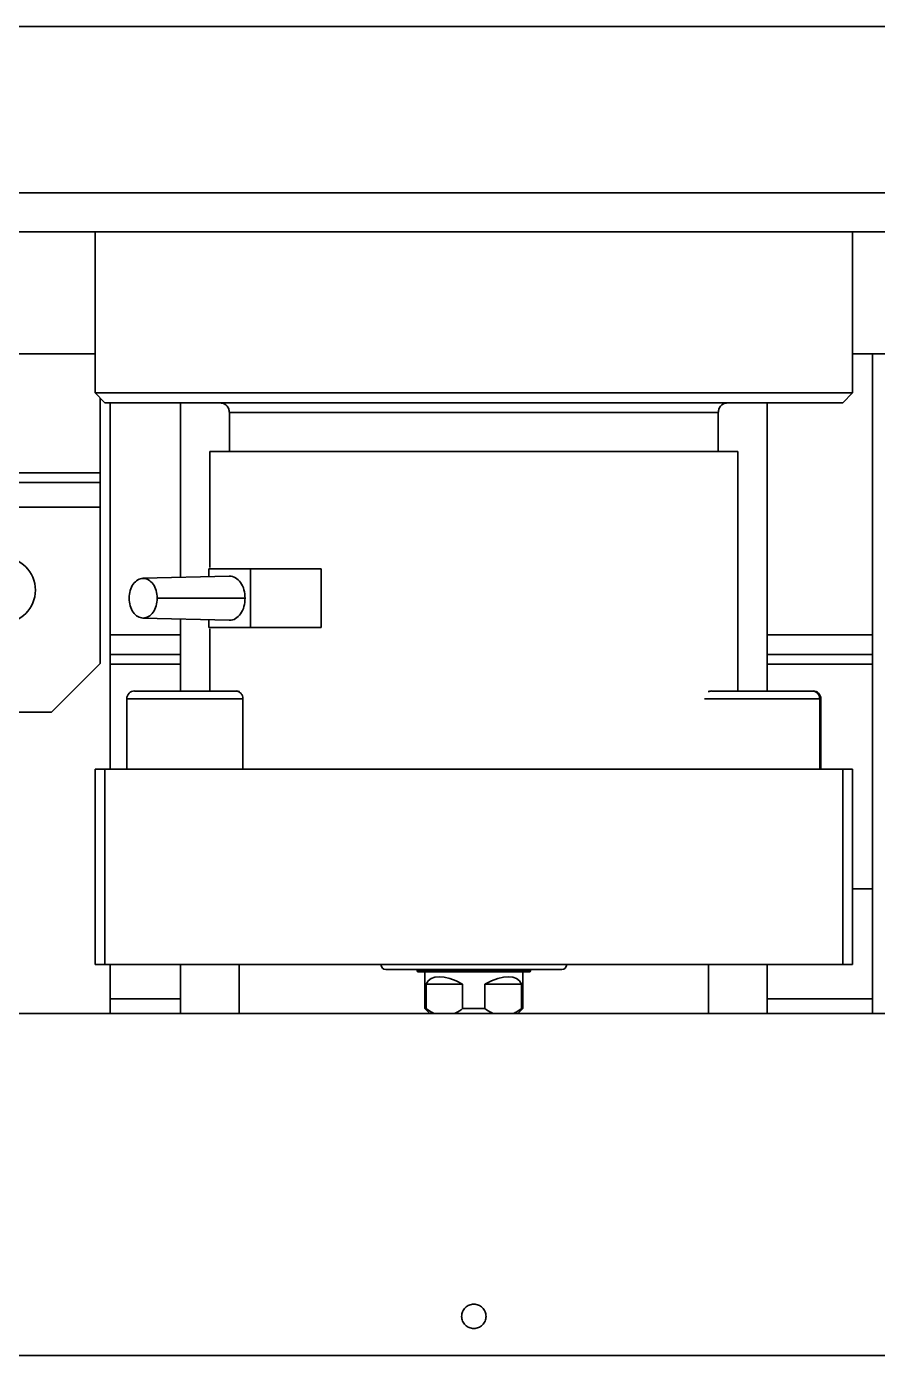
# Model space of a CAD drawing. Header units: millimetres. Extents: x -1052 to 3351, y 0 to 2015.
# Drawn here: x -365.281 to -362.707, y 1685.665 to 1689.688 of the extents above; entities that cross this region are included whole.
import ezdxf

# ---------------------------------------------------------------- set-up
doc = ezdxf.new("R2010")
doc.units = ezdxf.units.MM

msp = doc.modelspace()

# ---------------------------------------------------------------- linework, layer by layer
at = {"color": 7, "linetype": 'Continuous', "lineweight": 35}
for p, q in [((-359.7863, 1689.6881), (-368.0697, 1689.6881)), ((-359.7863, 1689.6881), (-368.0697, 1689.6881)), ((-359.7863, 1689.1852), (-368.0697, 1689.1852)), ((-359.7863, 1689.1852), (-368.0697, 1689.1852)), ((-359.7863, 1689.0669), (-368.0697, 1689.0669)), ((-359.7863, 1689.0669), (-368.0697, 1689.0669)), ((-365.0743, 1688.5787), (-365.0743, 1689.0669)), ((-365.0743, 1688.5787), (-365.0743, 1689.0669)), ((-362.7816, 1689.0669), (-362.7816, 1688.5787)), ((-362.7816, 1689.0669), (-362.7816, 1688.5787)), ((-368.0697, 1688.6971), (-365.0743, 1688.6971)), ((-368.0697, 1688.6971), (-365.0743, 1688.6971)), ((-362.7816, 1688.6971), (-359.7863, 1688.6971)), ((-362.7816, 1688.6971), (-359.7863, 1688.6971)), ((-362.7214, 1688.6971), (-362.7214, 1686.7002)), ((-362.7214, 1688.6971), (-362.7214, 1686.7002)), ((-365.0448, 1688.5491), (-365.0743, 1688.5787)), ((-365.0448, 1688.5491), (-365.0743, 1688.5787)), ((-362.7816, 1688.5787), (-362.8112, 1688.5491)), ((-362.7816, 1688.5787), (-362.8112, 1688.5491)), ((-365.0585, 1688.5629), (-365.0585, 1688.3369)), ((-365.0585, 1688.5629), (-365.0585, 1688.3369)), ((-365.0289, 1687.4398), (-365.0289, 1688.5491)), ((-365.0289, 1687.4398), (-365.0289, 1688.5491)), ((-364.8155, 1688.0204), (-364.8155, 1688.5491)), ((-364.8155, 1688.0204), (-364.8155, 1688.5491)), ((-363.0405, 1687.6764), (-363.0405, 1688.5491)), ((-363.0405, 1687.6764), (-363.0405, 1688.5491)), ((-364.6676, 1688.5196), (-364.6676, 1688.4012)), ((-364.6676, 1688.5196), (-364.6676, 1688.4012)), ((-363.1884, 1688.4012), (-363.1884, 1688.5196)), ((-363.1884, 1688.4012), (-363.1884, 1688.5196)), ((-364.7267, 1688.4012), (-364.7267, 1688.0504)), ((-364.7267, 1688.4012), (-364.7267, 1688.0504)), ((-363.1292, 1687.6764), (-363.1292, 1688.4012)), ((-363.1292, 1687.6764), (-363.1292, 1688.4012)), ((-365.0585, 1688.3369), (-365.6142, 1688.3369)), ((-365.0585, 1688.3369), (-365.6142, 1688.3369)), ((-365.0585, 1688.3074), (-365.0585, 1688.3369)), ((-365.0585, 1688.3074), (-365.0585, 1688.3369)), ((-365.6142, 1688.3074), (-365.0585, 1688.3074)), ((-365.6142, 1688.3074), (-365.0585, 1688.3074)), ((-365.0585, 1688.2334), (-365.0585, 1688.3074)), ((-365.0585, 1688.2334), (-365.0585, 1688.3074)), ((-365.0585, 1688.2334), (-365.6142, 1688.2334)), ((-365.0585, 1688.2334), (-365.6142, 1688.2334)), ((-365.0585, 1688.2334), (-365.0585, 1687.7601)), ((-365.0585, 1688.2334), (-365.0585, 1687.7601)), ((-364.6679, 1688.024), (-364.9293, 1688.0176)), ((-364.6679, 1688.024), (-364.9293, 1688.0176)), ((-364.6043, 1688.0462), (-364.7299, 1688.0462)), ((-364.7299, 1688.0462), (-364.7299, 1688.0225)), ((-364.6043, 1688.0462), (-364.7299, 1688.0462)), ((-364.7299, 1688.0462), (-364.7299, 1688.0225)), ((-364.3898, 1688.0462), (-364.6043, 1688.0462)), ((-364.6043, 1687.8687), (-364.6043, 1688.0462)), ((-364.3898, 1688.0462), (-364.6043, 1688.0462)), ((-364.6043, 1687.8687), (-364.6043, 1688.0462)), ((-364.3898, 1687.8687), (-364.3898, 1688.0462)), ((-364.3898, 1687.8687), (-364.3898, 1688.0462)), ((-364.8861, 1687.9575), (-364.62, 1687.9575)), ((-364.8861, 1687.9575), (-364.62, 1687.9575)), ((-364.9293, 1687.8974), (-364.6679, 1687.8909)), ((-364.9293, 1687.8974), (-364.6679, 1687.8909)), ((-364.8155, 1687.6764), (-364.8155, 1687.8946)), ((-364.8155, 1687.6764), (-364.8155, 1687.8946)), ((-364.7299, 1687.8924), (-364.7299, 1687.8687)), ((-364.7299, 1687.8924), (-364.7299, 1687.8687)), ((-364.8155, 1687.8465), (-365.0289, 1687.8465)), ((-364.8155, 1687.8465), (-365.0289, 1687.8465)), ((-364.7299, 1687.8687), (-364.6043, 1687.8687)), ((-364.7299, 1687.8687), (-364.6043, 1687.8687)), ((-364.7267, 1687.8646), (-364.7267, 1687.6764)), ((-364.7267, 1687.8646), (-364.7267, 1687.6764)), ((-364.6043, 1687.8687), (-364.3898, 1687.8687)), ((-364.6043, 1687.8687), (-364.3898, 1687.8687)), ((-362.7214, 1687.8465), (-363.0405, 1687.8465)), ((-362.7214, 1687.8465), (-363.0405, 1687.8465)), ((-364.8155, 1687.7874), (-365.0289, 1687.7874)), ((-364.8155, 1687.7874), (-365.0289, 1687.7874)), ((-362.7214, 1687.7874), (-363.0405, 1687.7874)), ((-362.7214, 1687.7874), (-363.0405, 1687.7874)), ((-365.2064, 1687.6122), (-365.0585, 1687.7601)), ((-365.2064, 1687.6122), (-365.0585, 1687.7601)), ((-364.8155, 1687.7578), (-365.0289, 1687.7578)), ((-364.8155, 1687.7578), (-365.0289, 1687.7578)), ((-362.7214, 1687.7578), (-363.0405, 1687.7578)), ((-362.7214, 1687.7578), (-363.0405, 1687.7578)), ((-364.9782, 1687.6528), (-364.9782, 1687.4398)), ((-364.9782, 1687.6528), (-364.9782, 1687.4398)), ((-364.6267, 1687.6528), (-364.6267, 1687.4398)), ((-364.6267, 1687.6528), (-364.6255, 1687.6528)), ((-364.6267, 1687.6528), (-364.6267, 1687.4398)), ((-364.6267, 1687.6528), (-364.6255, 1687.6528)), ((-362.8812, 1687.6528), (-362.8812, 1687.4398)), ((-362.8812, 1687.6528), (-362.8812, 1687.4398)), ((-362.8778, 1687.4398), (-362.8778, 1687.6528)), ((-362.8778, 1687.4398), (-362.8778, 1687.6528)), ((-365.6142, 1687.6122), (-365.2064, 1687.6122)), ((-365.6142, 1687.6122), (-365.2064, 1687.6122)), ((-365.0743, 1687.4398), (-365.0448, 1687.4398)), ((-365.0743, 1686.8481), (-365.0743, 1687.4398)), ((-365.0743, 1687.4398), (-365.0448, 1687.4398)), ((-365.0743, 1686.8481), (-365.0743, 1687.4398)), ((-365.0448, 1687.4398), (-364.3079, 1687.4398)), ((-365.0448, 1686.8481), (-365.0448, 1687.4398)), ((-365.0448, 1687.4398), (-364.3079, 1687.4398)), ((-365.0448, 1686.8481), (-365.0448, 1687.4398)), ((-363.548, 1687.4398), (-362.8112, 1687.4398)), ((-363.548, 1687.4398), (-362.8112, 1687.4398)), ((-362.8112, 1687.4398), (-362.7816, 1687.4398)), ((-362.8112, 1686.8481), (-362.8112, 1687.4398)), ((-362.8112, 1687.4398), (-362.7816, 1687.4398)), ((-362.8112, 1686.8481), (-362.8112, 1687.4398)), ((-362.7816, 1686.8481), (-362.7816, 1687.4398)), ((-362.7816, 1686.8481), (-362.7816, 1687.4398)), ((-362.7214, 1687.0774), (-362.7816, 1687.0774)), ((-362.7214, 1687.0774), (-362.7816, 1687.0774)), ((-365.0448, 1686.8481), (-365.0743, 1686.8481)), ((-365.0448, 1686.8481), (-365.0743, 1686.8481)), ((-362.8112, 1686.8481), (-365.0448, 1686.8481)), ((-362.8112, 1686.8481), (-365.0448, 1686.8481)), ((-365.0289, 1686.7002), (-365.0289, 1686.8481)), ((-365.0289, 1686.7002), (-365.0289, 1686.8481)), ((-364.8155, 1686.7002), (-364.8155, 1686.8481)), ((-364.8155, 1686.7002), (-364.8155, 1686.8481)), ((-364.638, 1686.7002), (-364.638, 1686.8481)), ((-364.638, 1686.7002), (-364.638, 1686.8481)), ((-363.218, 1686.7002), (-363.218, 1686.8481)), ((-363.218, 1686.7002), (-363.218, 1686.8481)), ((-363.0405, 1686.7002), (-363.0405, 1686.8481)), ((-363.0405, 1686.7002), (-363.0405, 1686.8481)), ((-362.7816, 1686.8481), (-362.8112, 1686.8481)), ((-362.7816, 1686.8481), (-362.8112, 1686.8481)), ((-363.6617, 1686.8333), (-364.1942, 1686.8333)), ((-363.6617, 1686.8333), (-364.1942, 1686.8333)), ((-364.0996, 1686.8308), (-364.0996, 1686.8289)), ((-363.7564, 1686.8308), (-364.0996, 1686.8308)), ((-364.0996, 1686.8308), (-364.0996, 1686.8289)), ((-363.7564, 1686.8308), (-364.0996, 1686.8308)), ((-363.7564, 1686.8289), (-364.0996, 1686.8289)), ((-363.7564, 1686.8289), (-364.0996, 1686.8289)), ((-363.7593, 1686.8259), (-364.0966, 1686.8259)), ((-363.7593, 1686.8259), (-364.0966, 1686.8259)), ((-364.0759, 1686.8259), (-364.0759, 1686.715)), ((-364.0759, 1686.8259), (-364.0759, 1686.715)), ((-363.7801, 1686.715), (-363.7801, 1686.8259)), ((-363.7801, 1686.715), (-363.7801, 1686.8259)), ((-363.7564, 1686.8289), (-363.7564, 1686.8308)), ((-363.7564, 1686.8289), (-363.7564, 1686.8308)), ((-364.072, 1686.715), (-364.072, 1686.7889)), ((-364.072, 1686.7889), (-363.9618, 1686.7889)), ((-364.072, 1686.715), (-364.072, 1686.7889)), ((-364.072, 1686.7889), (-363.9618, 1686.7889)), ((-363.9618, 1686.7889), (-363.9618, 1686.715)), ((-363.9618, 1686.7889), (-363.9618, 1686.715)), ((-363.8942, 1686.715), (-363.8942, 1686.7889)), ((-363.784, 1686.7889), (-363.8942, 1686.7889)), ((-363.8942, 1686.715), (-363.8942, 1686.7889)), ((-363.784, 1686.7889), (-363.8942, 1686.7889)), ((-363.784, 1686.7889), (-363.784, 1686.715)), ((-363.784, 1686.7889), (-363.784, 1686.715)), ((-364.8155, 1686.7445), (-365.0289, 1686.7445)), ((-364.8155, 1686.7445), (-365.0289, 1686.7445)), ((-362.7214, 1686.7445), (-363.0405, 1686.7445)), ((-362.7214, 1686.7445), (-363.0405, 1686.7445)), ((-367.8182, 1686.7002), (-360.0377, 1686.7002)), ((-367.8182, 1686.7002), (-360.0377, 1686.7002)), ((-364.0759, 1686.715), (-364.0611, 1686.7002)), ((-364.072, 1686.715), (-364.0759, 1686.715)), ((-364.0759, 1686.715), (-364.0611, 1686.7002)), ((-364.072, 1686.715), (-364.0759, 1686.715)), ((-363.8942, 1686.715), (-363.9618, 1686.715)), ((-363.8942, 1686.715), (-363.9618, 1686.715)), ((-363.7948, 1686.7002), (-363.7801, 1686.715)), ((-363.7948, 1686.7002), (-363.7801, 1686.715)), ((-363.7801, 1686.715), (-363.784, 1686.715)), ((-363.7801, 1686.715), (-363.784, 1686.715)), ((-358.6325, 1685.6647), (-369.2234, 1685.6647)), ((-358.6325, 1685.6647), (-369.2234, 1685.6647))]:
    msp.add_line(p, q, dxfattribs=at)
msp.add_circle((-365.3544, 1687.9819), 0.0998, dxfattribs=at)
msp.add_circle((-365.3544, 1687.9819), 0.0998, dxfattribs=at)
for centre, radius, start, end in [((-364.9545, 1687.6528), 0.0237, 90, 180.0046), ((-364.9545, 1687.6528), 0.0237, 90, 180.0046), ((-364.6469, 1687.6528), 0.0237, 66.7629, 90), ((-364.6469, 1687.6528), 0.0237, 66.7629, 90), ((-363.2091, 1687.6528), 0.0237, 90, 113.2371), ((-363.2091, 1687.6528), 0.0237, 90, 113.2371), ((-362.9014, 1687.6528), 0.0237, 0.0046, 90), ((-362.9014, 1687.6528), 0.0237, 0.0046, 90), ((-364.1942, 1686.8481), 0.0148, 180, 270), ((-364.1942, 1686.8481), 0.0148, 180, 270), ((-363.6617, 1686.8481), 0.0148, 270, 0), ((-363.6617, 1686.8481), 0.0148, 270, 0), ((-364.1025, 1686.8308), 0.00296, 0, 57.0452), ((-364.1025, 1686.8308), 0.00296, 0, 57.0452), ((-364.0966, 1686.8289), 0.00296, 180, 270), ((-364.0966, 1686.8289), 0.00296, 180, 270), ((-363.7593, 1686.8289), 0.00296, 270, 0), ((-363.7593, 1686.8289), 0.00296, 270, 0), ((-363.7534, 1686.8308), 0.00296, 122.9548, 180), ((-363.7534, 1686.8308), 0.00296, 122.9548, 180)]:
    msp.add_arc(centre, radius, start, end, dxfattribs=at)
for major_axis, start_param, end_param in [((-0.1367, 0.1367), 5.335675, 6.445297), ((-0.1367, 0.1367), 5.335675, 6.445297), ((0.1367, 0.1367), 6.121073, 7.230695), ((0.1367, 0.1367), 6.121073, 7.230695)]:
    msp.add_ellipse((-363.928, 1686.6632), major_axis=major_axis, ratio=0.414214, start_param=start_param, end_param=end_param, dxfattribs=at)
for points, knots in [([(-365.0743, 1688.5787), (-365.0724, 1688.5787), (-365.0687, 1688.5787), (-365.0382, 1688.5787), (-364.9902, 1688.5787), (-364.9236, 1688.5787), (-364.8401, 1688.5787), (-364.7409, 1688.5787), (-364.6278, 1688.5787), (-364.5028, 1688.5787), (-364.3679, 1688.5787), (-364.2255, 1688.5787), (-364.078, 1688.5787), (-363.928, 1688.5787), (-363.7779, 1688.5787), (-363.6304, 1688.5787), (-363.488, 1688.5787), (-363.3532, 1688.5787), (-363.2281, 1688.5787), (-363.1151, 1688.5787), (-363.0159, 1688.5787), (-362.9324, 1688.5787), (-362.8658, 1688.5787), (-362.8177, 1688.5787), (-362.7873, 1688.5787), (-362.7835, 1688.5787), (-362.7816, 1688.5787)], [0, 0, 0, 0, 6.458384, 12.916689, 19.374994, 25.83336, 32.291697, 38.750035, 45.208348, 51.666654, 58.124986, 64.583327, 71.041677, 77.49998, 83.958321, 90.416671, 96.875012, 103.333343, 109.791649, 116.249962, 122.708288, 129.166646, 135.625012, 142.083317, 148.541618, 155.000001, 155.000001, 155.000001, 155.000001]), ([(-365.0743, 1688.5787), (-365.0724, 1688.5787), (-365.0687, 1688.5787), (-365.0382, 1688.5787), (-364.9902, 1688.5787), (-364.9236, 1688.5787), (-364.8401, 1688.5787), (-364.7409, 1688.5787), (-364.6278, 1688.5787), (-364.5028, 1688.5787), (-364.3679, 1688.5787), (-364.2255, 1688.5787), (-364.078, 1688.5787), (-363.928, 1688.5787), (-363.7779, 1688.5787), (-363.6304, 1688.5787), (-363.488, 1688.5787), (-363.3532, 1688.5787), (-363.2281, 1688.5787), (-363.1151, 1688.5787), (-363.0159, 1688.5787), (-362.9324, 1688.5787), (-362.8658, 1688.5787), (-362.8177, 1688.5787), (-362.7873, 1688.5787), (-362.7835, 1688.5787), (-362.7816, 1688.5787)], [0, 0, 0, 0, 6.458384, 12.916689, 19.374994, 25.83336, 32.291697, 38.750035, 45.208348, 51.666654, 58.124986, 64.583327, 71.041677, 77.49998, 83.958321, 90.416671, 96.875012, 103.333343, 109.791649, 116.249962, 122.708288, 129.166646, 135.625012, 142.083317, 148.541618, 155.000001, 155.000001, 155.000001, 155.000001]), ([(-365.0448, 1688.5491), (-365.0429, 1688.5491), (-365.0392, 1688.5491), (-365.0096, 1688.5491), (-364.9628, 1688.5491), (-364.8979, 1688.5491), (-364.8165, 1688.5491), (-364.7199, 1688.5491), (-364.6098, 1688.5491), (-364.488, 1688.5491), (-364.3566, 1688.5491), (-364.2178, 1688.5491), (-364.0742, 1688.5491), (-363.928, 1688.5491), (-363.7818, 1688.5491), (-363.6381, 1688.5491), (-363.4994, 1688.5491), (-363.368, 1688.5491), (-363.2462, 1688.5491), (-363.136, 1688.5491), (-363.0394, 1688.5491), (-362.9581, 1688.5491), (-362.8932, 1688.5491), (-362.8464, 1688.5491), (-362.8167, 1688.5491), (-362.813, 1688.5491), (-362.8112, 1688.5491)], [0, 0, 0, 0, 6.291705, 12.583375, 18.875018, 25.166671, 31.458333, 37.750002, 44.041695, 50.333357, 56.624993, 62.916685, 69.208347, 75.499976, 81.791643, 88.083306, 94.374998, 100.666633, 106.958296, 113.250003, 119.541659, 125.833332, 132.124976, 138.416619, 144.708286, 150.999993, 150.999993, 150.999993, 150.999993]), ([(-365.0448, 1688.5491), (-365.0429, 1688.5491), (-365.0392, 1688.5491), (-365.0096, 1688.5491), (-364.9628, 1688.5491), (-364.8979, 1688.5491), (-364.8165, 1688.5491), (-364.7199, 1688.5491), (-364.6098, 1688.5491), (-364.488, 1688.5491), (-364.3566, 1688.5491), (-364.2178, 1688.5491), (-364.0742, 1688.5491), (-363.928, 1688.5491), (-363.7818, 1688.5491), (-363.6381, 1688.5491), (-363.4994, 1688.5491), (-363.368, 1688.5491), (-363.2462, 1688.5491), (-363.136, 1688.5491), (-363.0394, 1688.5491), (-362.9581, 1688.5491), (-362.8932, 1688.5491), (-362.8464, 1688.5491), (-362.8167, 1688.5491), (-362.813, 1688.5491), (-362.8112, 1688.5491)], [0, 0, 0, 0, 6.291705, 12.583375, 18.875018, 25.166671, 31.458333, 37.750002, 44.041695, 50.333357, 56.624993, 62.916685, 69.208347, 75.499976, 81.791643, 88.083306, 94.374998, 100.666633, 106.958296, 113.250003, 119.541659, 125.833332, 132.124976, 138.416619, 144.708286, 150.999993, 150.999993, 150.999993, 150.999993]), ([(-364.6676, 1688.5196), (-364.668, 1688.5234), (-364.6689, 1688.5312), (-364.6757, 1688.541), (-364.6855, 1688.5478), (-364.6933, 1688.5487), (-364.6971, 1688.5491)], [0, 0, 0, 0, 0.783284, 1.566528, 2.349772, 3.133056, 3.133056, 3.133056, 3.133056]), ([(-364.6676, 1688.5196), (-364.668, 1688.5234), (-364.6689, 1688.5312), (-364.6757, 1688.541), (-364.6855, 1688.5478), (-364.6933, 1688.5487), (-364.6971, 1688.5491)], [0, 0, 0, 0, 0.783284, 1.566528, 2.349772, 3.133056, 3.133056, 3.133056, 3.133056]), ([(-363.1588, 1688.5491), (-363.1627, 1688.5487), (-363.1704, 1688.5478), (-363.1802, 1688.541), (-363.1871, 1688.5312), (-363.1879, 1688.5234), (-363.1884, 1688.5196)], [0, 0, 0, 0, 0.783285, 1.566529, 2.349806, 3.133079, 3.133079, 3.133079, 3.133079]), ([(-363.1588, 1688.5491), (-363.1627, 1688.5487), (-363.1704, 1688.5478), (-363.1802, 1688.541), (-363.1871, 1688.5312), (-363.1879, 1688.5234), (-363.1884, 1688.5196)], [0, 0, 0, 0, 0.783285, 1.566529, 2.349806, 3.133079, 3.133079, 3.133079, 3.133079]), ([(-363.1884, 1688.5196), (-363.1896, 1688.5196), (-363.192, 1688.5196), (-363.2117, 1688.5196), (-363.2427, 1688.5196), (-363.2856, 1688.5196), (-363.3395, 1688.5196), (-363.4035, 1688.5196), (-363.4765, 1688.5196), (-363.5571, 1688.5196), (-363.6441, 1688.5196), (-363.736, 1688.5196), (-363.8312, 1688.5196), (-363.928, 1688.5196), (-364.0248, 1688.5196), (-364.1199, 1688.5196), (-364.2118, 1688.5196), (-364.2988, 1688.5196), (-364.3795, 1688.5196), (-364.4524, 1688.5196), (-364.5164, 1688.5196), (-364.5703, 1688.5196), (-364.6133, 1688.5196), (-364.6443, 1688.5196), (-364.6639, 1688.5196), (-364.6663, 1688.5196), (-364.6676, 1688.5196)], [0, 0, 0, 0, 4.166687, 8.333356, 12.499984, 16.666713, 20.833327, 24.999966, 29.166656, 33.333333, 37.499994, 41.666645, 45.833307, 49.999999, 54.166654, 58.333315, 62.499966, 66.666627, 70.833305, 74.999994, 79.166658, 83.333252, 87.49998, 91.666608, 95.833277, 99.999964, 99.999964, 99.999964, 99.999964]), ([(-363.1884, 1688.5196), (-363.1896, 1688.5196), (-363.192, 1688.5196), (-363.2117, 1688.5196), (-363.2427, 1688.5196), (-363.2856, 1688.5196), (-363.3395, 1688.5196), (-363.4035, 1688.5196), (-363.4765, 1688.5196), (-363.5571, 1688.5196), (-363.6441, 1688.5196), (-363.736, 1688.5196), (-363.8312, 1688.5196), (-363.928, 1688.5196), (-364.0248, 1688.5196), (-364.1199, 1688.5196), (-364.2118, 1688.5196), (-364.2988, 1688.5196), (-364.3795, 1688.5196), (-364.4524, 1688.5196), (-364.5164, 1688.5196), (-364.5703, 1688.5196), (-364.6133, 1688.5196), (-364.6443, 1688.5196), (-364.6639, 1688.5196), (-364.6663, 1688.5196), (-364.6676, 1688.5196)], [0, 0, 0, 0, 4.166687, 8.333356, 12.499984, 16.666713, 20.833327, 24.999966, 29.166656, 33.333333, 37.499994, 41.666645, 45.833307, 49.999999, 54.166654, 58.333315, 62.499966, 66.666627, 70.833305, 74.999994, 79.166658, 83.333252, 87.49998, 91.666608, 95.833277, 99.999964, 99.999964, 99.999964, 99.999964]), ([(-363.1292, 1688.4012), (-363.1305, 1688.4012), (-363.1332, 1688.4012), (-363.1544, 1688.4012), (-363.1879, 1688.4012), (-363.2343, 1688.4012), (-363.2925, 1688.4012), (-363.3616, 1688.4012), (-363.4403, 1688.4012), (-363.5275, 1688.4012), (-363.6214, 1688.4012), (-363.7206, 1688.4012), (-363.8234, 1688.4012), (-363.928, 1688.4012), (-364.0325, 1688.4012), (-364.1353, 1688.4012), (-364.2345, 1688.4012), (-364.3285, 1688.4012), (-364.4156, 1688.4012), (-364.4944, 1688.4012), (-364.5635, 1688.4012), (-364.6217, 1688.4012), (-364.6681, 1688.4012), (-364.7016, 1688.4012), (-364.7228, 1688.4012), (-364.7254, 1688.4012), (-364.7267, 1688.4012)], [0, 0, 0, 0, 4.500043, 8.999987, 13.500011, 18.000032, 22.499997, 27.000002, 31.499983, 36.000022, 40.500009, 44.999984, 49.500006, 54.00001, 58.499977, 62.999999, 67.499974, 71.999961, 76.5, 80.99998, 85.499986, 89.999951, 94.499972, 98.999996, 103.499936, 107.99998, 107.99998, 107.99998, 107.99998]), ([(-363.1292, 1688.4012), (-363.1305, 1688.4012), (-363.1332, 1688.4012), (-363.1544, 1688.4012), (-363.1879, 1688.4012), (-363.2343, 1688.4012), (-363.2925, 1688.4012), (-363.3616, 1688.4012), (-363.4403, 1688.4012), (-363.5275, 1688.4012), (-363.6214, 1688.4012), (-363.7206, 1688.4012), (-363.8234, 1688.4012), (-363.928, 1688.4012), (-364.0325, 1688.4012), (-364.1353, 1688.4012), (-364.2345, 1688.4012), (-364.3285, 1688.4012), (-364.4156, 1688.4012), (-364.4944, 1688.4012), (-364.5635, 1688.4012), (-364.6217, 1688.4012), (-364.6681, 1688.4012), (-364.7016, 1688.4012), (-364.7228, 1688.4012), (-364.7254, 1688.4012), (-364.7267, 1688.4012)], [0, 0, 0, 0, 4.500043, 8.999987, 13.500011, 18.000032, 22.499997, 27.000002, 31.499983, 36.000022, 40.500009, 44.999984, 49.500006, 54.00001, 58.499977, 62.999999, 67.499974, 71.999961, 76.5, 80.99998, 85.499986, 89.999951, 94.499972, 98.999996, 103.499936, 107.99998, 107.99998, 107.99998, 107.99998]), ([(-364.9711, 1687.9575), (-364.9704, 1687.9653), (-364.9692, 1687.9811), (-364.9593, 1688.0011), (-364.9453, 1688.0144), (-364.9286, 1688.0191), (-364.9119, 1688.0144), (-364.8978, 1688.0011), (-364.888, 1687.9811), (-364.8867, 1687.9653), (-364.8861, 1687.9575)], [0, 0, 0, 0, 1.36945, 2.738941, 4.108357, 5.477852, 6.847275, 8.216751, 9.586201, 10.955666, 10.955666, 10.955666, 10.955666]), ([(-364.9711, 1687.9575), (-364.9704, 1687.9653), (-364.9692, 1687.9811), (-364.9593, 1688.0011), (-364.9453, 1688.0144), (-364.9286, 1688.0191), (-364.9119, 1688.0144), (-364.8978, 1688.0011), (-364.888, 1687.9811), (-364.8867, 1687.9653), (-364.8861, 1687.9575)], [0, 0, 0, 0, 1.36945, 2.738941, 4.108357, 5.477852, 6.847275, 8.216751, 9.586201, 10.955666, 10.955666, 10.955666, 10.955666]), ([(-364.62, 1687.9575), (-364.6207, 1687.9662), (-364.6221, 1687.9836), (-364.6331, 1688.006), (-364.6485, 1688.0198), (-364.6614, 1688.0257), (-364.6676, 1688.0239), (-364.6679, 1688.0238)], [0, 0, 0, 0, 1.517351, 3.034658, 4.551977, 6.069272, 6.135962, 6.135962, 6.135962, 6.135962]), ([(-364.62, 1687.9575), (-364.6207, 1687.9662), (-364.6221, 1687.9836), (-364.6331, 1688.006), (-364.6485, 1688.0198), (-364.6614, 1688.0257), (-364.6676, 1688.0239), (-364.6679, 1688.0238)], [0, 0, 0, 0, 1.517351, 3.034658, 4.551977, 6.069272, 6.135962, 6.135962, 6.135962, 6.135962]), ([(-364.8861, 1687.9575), (-364.8867, 1687.9496), (-364.888, 1687.9339), (-364.8978, 1687.9139), (-364.9119, 1687.9005), (-364.9286, 1687.8958), (-364.9453, 1687.9005), (-364.9593, 1687.9139), (-364.9692, 1687.9339), (-364.9704, 1687.9496), (-364.9711, 1687.9575)], [0, 0, 0, 0, 1.369465, 2.738915, 4.108391, 5.477814, 6.847309, 8.216725, 9.586215, 10.955666, 10.955666, 10.955666, 10.955666]), ([(-364.8861, 1687.9575), (-364.8867, 1687.9496), (-364.888, 1687.9339), (-364.8978, 1687.9139), (-364.9119, 1687.9005), (-364.9286, 1687.8958), (-364.9453, 1687.9005), (-364.9593, 1687.9139), (-364.9692, 1687.9339), (-364.9704, 1687.9496), (-364.9711, 1687.9575)], [0, 0, 0, 0, 1.369465, 2.738915, 4.108391, 5.477814, 6.847309, 8.216725, 9.586215, 10.955666, 10.955666, 10.955666, 10.955666]), ([(-364.6679, 1687.8911), (-364.6676, 1687.8911), (-364.6614, 1687.8892), (-364.6485, 1687.8951), (-364.6331, 1687.909), (-364.6221, 1687.9314), (-364.6207, 1687.9488), (-364.62, 1687.9575)], [0, 0, 0, 0, 0.066701, 1.584018, 3.101387, 4.618716, 6.136089, 6.136089, 6.136089, 6.136089]), ([(-364.6679, 1687.8911), (-364.6676, 1687.8911), (-364.6614, 1687.8892), (-364.6485, 1687.8951), (-364.6331, 1687.909), (-364.6221, 1687.9314), (-364.6207, 1687.9488), (-364.62, 1687.9575)], [0, 0, 0, 0, 0.066701, 1.584018, 3.101387, 4.618716, 6.136089, 6.136089, 6.136089, 6.136089]), ([(-364.9782, 1687.6528), (-364.9775, 1687.6528), (-364.9763, 1687.6528), (-364.9658, 1687.6528), (-364.9495, 1687.6528), (-364.9273, 1687.6528), (-364.9002, 1687.6528), (-364.8694, 1687.6528), (-364.8359, 1687.6528), (-364.801, 1687.6528), (-364.7662, 1687.6528), (-364.7327, 1687.6528), (-364.7017, 1687.6528), (-364.6746, 1687.6528), (-364.6524, 1687.6528), (-364.6355, 1687.6528), (-364.6296, 1687.6528), (-364.6267, 1687.6528)], [0, 0, 0, 0, 1.568701, 3.153963, 4.739234, 6.324526, 7.909771, 9.495015, 11.080297, 12.665555, 14.250798, 15.836061, 17.421351, 19.006592, 20.591899, 22.177161, 23.762405, 23.762405, 23.762405, 23.762405]), ([(-364.9782, 1687.6528), (-364.9775, 1687.6528), (-364.9763, 1687.6528), (-364.9658, 1687.6528), (-364.9495, 1687.6528), (-364.9273, 1687.6528), (-364.9002, 1687.6528), (-364.8694, 1687.6528), (-364.8359, 1687.6528), (-364.801, 1687.6528), (-364.7662, 1687.6528), (-364.7327, 1687.6528), (-364.7017, 1687.6528), (-364.6746, 1687.6528), (-364.6524, 1687.6528), (-364.6355, 1687.6528), (-364.6296, 1687.6528), (-364.6267, 1687.6528)], [0, 0, 0, 0, 1.568701, 3.153963, 4.739234, 6.324526, 7.909771, 9.495015, 11.080297, 12.665555, 14.250798, 15.836061, 17.421351, 19.006592, 20.591899, 22.177161, 23.762405, 23.762405, 23.762405, 23.762405]), ([(-364.9545, 1687.6764), (-364.954, 1687.6764), (-364.9529, 1687.6764), (-364.9438, 1687.6764), (-364.9296, 1687.6764), (-364.9104, 1687.6764), (-364.887, 1687.6764), (-364.8602, 1687.6764), (-364.8312, 1687.6764), (-364.801, 1687.6764), (-364.7708, 1687.6764), (-364.7417, 1687.6764), (-364.7149, 1687.6764), (-364.6914, 1687.6764), (-364.6722, 1687.6764), (-364.6575, 1687.6764), (-364.6524, 1687.6764), (-364.6499, 1687.6764)], [0, 0, 0, 0, 1.366357, 2.739856, 4.113362, 5.486837, 6.860343, 8.233797, 9.607274, 10.980744, 12.354237, 13.727698, 15.101185, 16.47468, 17.848124, 19.221596, 20.595074, 20.595074, 20.595074, 20.595074]), ([(-364.9545, 1687.6764), (-364.954, 1687.6764), (-364.9529, 1687.6764), (-364.9438, 1687.6764), (-364.9296, 1687.6764), (-364.9104, 1687.6764), (-364.887, 1687.6764), (-364.8602, 1687.6764), (-364.8312, 1687.6764), (-364.801, 1687.6764), (-364.7708, 1687.6764), (-364.7417, 1687.6764), (-364.7149, 1687.6764), (-364.6914, 1687.6764), (-364.6722, 1687.6764), (-364.6575, 1687.6764), (-364.6524, 1687.6764), (-364.6499, 1687.6764)], [0, 0, 0, 0, 1.366357, 2.739856, 4.113362, 5.486837, 6.860343, 8.233797, 9.607274, 10.980744, 12.354237, 13.727698, 15.101185, 16.47468, 17.848124, 19.221596, 20.595074, 20.595074, 20.595074, 20.595074]), ([(-364.6267, 1687.6528), (-364.627, 1687.6559), (-364.6277, 1687.6621), (-364.6331, 1687.6699), (-364.6408, 1687.6754), (-364.6468, 1687.6761), (-364.6499, 1687.6764)], [0, 0, 0, 0, 0.620512, 1.240929, 1.861415, 2.481949, 2.481949, 2.481949, 2.481949]), ([(-364.6267, 1687.6528), (-364.627, 1687.6559), (-364.6277, 1687.6621), (-364.6331, 1687.6699), (-364.6408, 1687.6754), (-364.6468, 1687.6761), (-364.6499, 1687.6764)], [0, 0, 0, 0, 0.620512, 1.240929, 1.861415, 2.481949, 2.481949, 2.481949, 2.481949]), ([(-363.2304, 1687.6528), (-363.2302, 1687.6528), (-363.229, 1687.6528), (-363.2201, 1687.6528), (-363.2041, 1687.6528), (-363.1818, 1687.6528), (-363.1548, 1687.6528), (-363.1239, 1687.6528), (-363.0905, 1687.6528), (-363.0556, 1687.6528), (-363.0208, 1687.6528), (-362.9872, 1687.6528), (-362.9563, 1687.6528), (-362.9292, 1687.6528), (-362.907, 1687.6528), (-362.89, 1687.6528), (-362.8842, 1687.6528), (-362.8812, 1687.6528)], [0, 0, 0, 0, 0.50954, 2.159457, 3.809415, 5.459348, 7.109291, 8.759182, 10.409111, 12.059056, 13.708987, 15.358916, 17.008855, 18.658761, 20.308723, 21.958662, 23.608565, 23.608565, 23.608565, 23.608565]), ([(-363.2304, 1687.6528), (-363.2302, 1687.6528), (-363.229, 1687.6528), (-363.2201, 1687.6528), (-363.2041, 1687.6528), (-363.1818, 1687.6528), (-363.1548, 1687.6528), (-363.1239, 1687.6528), (-363.0905, 1687.6528), (-363.0556, 1687.6528), (-363.0208, 1687.6528), (-362.9872, 1687.6528), (-362.9563, 1687.6528), (-362.9292, 1687.6528), (-362.907, 1687.6528), (-362.89, 1687.6528), (-362.8842, 1687.6528), (-362.8812, 1687.6528)], [0, 0, 0, 0, 0.50954, 2.159457, 3.809415, 5.459348, 7.109291, 8.759182, 10.409111, 12.059056, 13.708987, 15.358916, 17.008855, 18.658761, 20.308723, 21.958662, 23.608565, 23.608565, 23.608565, 23.608565]), ([(-363.2091, 1687.6764), (-363.2085, 1687.6764), (-363.2074, 1687.6764), (-363.1983, 1687.6764), (-363.1842, 1687.6764), (-363.1649, 1687.6764), (-363.1415, 1687.6764), (-363.1148, 1687.6764), (-363.0858, 1687.6764), (-363.0556, 1687.6764), (-363.0254, 1687.6764), (-362.9963, 1687.6764), (-362.9695, 1687.6764), (-362.946, 1687.6764), (-362.9268, 1687.6764), (-362.9121, 1687.6764), (-362.907, 1687.6764), (-362.9044, 1687.6764)], [0, 0, 0, 0, 1.366365, 2.739868, 4.113359, 5.486864, 6.860358, 8.233798, 9.607299, 10.980772, 12.35425, 13.727733, 15.101207, 16.474721, 17.848156, 19.221652, 20.595133, 20.595133, 20.595133, 20.595133]), ([(-363.2091, 1687.6764), (-363.2085, 1687.6764), (-363.2074, 1687.6764), (-363.1983, 1687.6764), (-363.1842, 1687.6764), (-363.1649, 1687.6764), (-363.1415, 1687.6764), (-363.1148, 1687.6764), (-363.0858, 1687.6764), (-363.0556, 1687.6764), (-363.0254, 1687.6764), (-362.9963, 1687.6764), (-362.9695, 1687.6764), (-362.946, 1687.6764), (-362.9268, 1687.6764), (-362.9121, 1687.6764), (-362.907, 1687.6764), (-362.9044, 1687.6764)], [0, 0, 0, 0, 1.366365, 2.739868, 4.113359, 5.486864, 6.860358, 8.233798, 9.607299, 10.980772, 12.35425, 13.727733, 15.101207, 16.474721, 17.848156, 19.221652, 20.595133, 20.595133, 20.595133, 20.595133]), ([(-362.8812, 1687.6528), (-362.8816, 1687.6559), (-362.8823, 1687.6621), (-362.8876, 1687.6699), (-362.8953, 1687.6754), (-362.9014, 1687.6761), (-362.9044, 1687.6764)], [0, 0, 0, 0, 0.620501, 1.24095, 1.861436, 2.481912, 2.481912, 2.481912, 2.481912]), ([(-362.8812, 1687.6528), (-362.8816, 1687.6559), (-362.8823, 1687.6621), (-362.8876, 1687.6699), (-362.8953, 1687.6754), (-362.9014, 1687.6761), (-362.9044, 1687.6764)], [0, 0, 0, 0, 0.620501, 1.24095, 1.861436, 2.481912, 2.481912, 2.481912, 2.481912]), ([(-362.8812, 1687.6528), (-362.879, 1687.6528), (-362.8766, 1687.6528), (-362.8778, 1687.6528), (-362.8778, 1687.6528)], [0, 0, 0, 0, 0.2351246, 0.2374947, 0.2374947, 0.2374947, 0.2374947]), ([(-362.8812, 1687.6528), (-362.879, 1687.6528), (-362.8766, 1687.6528), (-362.8778, 1687.6528), (-362.8778, 1687.6528)], [0, 0, 0, 0, 0.2351246, 0.2374947, 0.2374947, 0.2374947, 0.2374947]), ([(-364.6936, 1687.4398), (-364.685, 1687.4398), (-364.6661, 1687.4398), (-364.6215, 1687.4398), (-364.5635, 1687.4398), (-364.4944, 1687.4398), (-364.4156, 1687.4398), (-364.3285, 1687.4398), (-364.2345, 1687.4398), (-364.1353, 1687.4398), (-364.0325, 1687.4398), (-363.928, 1687.4398), (-363.8234, 1687.4398), (-363.7206, 1687.4398), (-363.6214, 1687.4398), (-363.5275, 1687.4398), (-363.4403, 1687.4398), (-363.3616, 1687.4398), (-363.2924, 1687.4398), (-363.2345, 1687.4398), (-363.1898, 1687.4398), (-363.1709, 1687.4398), (-363.1624, 1687.4398)], [0, 0, 0, 0, 4.3348, 9.604001, 14.873137, 20.14232, 25.411474, 30.680695, 35.949857, 41.219004, 46.488207, 51.757343, 57.026524, 62.295727, 67.564874, 72.834035, 78.103257, 83.372411, 88.641594, 93.910729, 99.179931, 103.514731, 103.514731, 103.514731, 103.514731]), ([(-364.6936, 1687.4398), (-364.685, 1687.4398), (-364.6661, 1687.4398), (-364.6215, 1687.4398), (-364.5635, 1687.4398), (-364.4944, 1687.4398), (-364.4156, 1687.4398), (-364.3285, 1687.4398), (-364.2345, 1687.4398), (-364.1353, 1687.4398), (-364.0325, 1687.4398), (-363.928, 1687.4398), (-363.8234, 1687.4398), (-363.7206, 1687.4398), (-363.6214, 1687.4398), (-363.5275, 1687.4398), (-363.4403, 1687.4398), (-363.3616, 1687.4398), (-363.2924, 1687.4398), (-363.2345, 1687.4398), (-363.1898, 1687.4398), (-363.1709, 1687.4398), (-363.1624, 1687.4398)], [0, 0, 0, 0, 4.3348, 9.604001, 14.873137, 20.14232, 25.411474, 30.680695, 35.949857, 41.219004, 46.488207, 51.757343, 57.026524, 62.295727, 67.564874, 72.834035, 78.103257, 83.372411, 88.641594, 93.910729, 99.179931, 103.514731, 103.514731, 103.514731, 103.514731]), ([(-364.0465, 1686.7002), (-364.0486, 1686.7009), (-364.0576, 1686.7042), (-364.0657, 1686.7103), (-364.072, 1686.715)], [0, 0, 0, 0, 0.473734, 1.998498, 1.998498, 1.998498, 1.998498]), ([(-364.0465, 1686.7002), (-364.0486, 1686.7009), (-364.0576, 1686.7042), (-364.0657, 1686.7103), (-364.072, 1686.715)], [0, 0, 0, 0, 0.473734, 1.998498, 1.998498, 1.998498, 1.998498]), ([(-363.9618, 1686.715), (-363.968, 1686.7103), (-363.9762, 1686.7042), (-363.9851, 1686.701), (-363.9873, 1686.7002)], [0, 0, 0, 0, 1.510156, 2.005675, 2.005675, 2.005675, 2.005675]), ([(-363.9618, 1686.715), (-363.968, 1686.7103), (-363.9762, 1686.7042), (-363.9851, 1686.701), (-363.9873, 1686.7002)], [0, 0, 0, 0, 1.510156, 2.005675, 2.005675, 2.005675, 2.005675]), ([(-363.8687, 1686.7002), (-363.8708, 1686.7009), (-363.8797, 1686.7042), (-363.8879, 1686.7103), (-363.8942, 1686.715)], [0, 0, 0, 0, 0.473734, 1.998498, 1.998498, 1.998498, 1.998498]), ([(-363.8687, 1686.7002), (-363.8708, 1686.7009), (-363.8797, 1686.7042), (-363.8879, 1686.7103), (-363.8942, 1686.715)], [0, 0, 0, 0, 0.473734, 1.998498, 1.998498, 1.998498, 1.998498]), ([(-363.784, 1686.715), (-363.7902, 1686.7103), (-363.7984, 1686.7042), (-363.8073, 1686.701), (-363.8095, 1686.7002)], [0, 0, 0, 0, 1.510156, 2.005675, 2.005675, 2.005675, 2.005675]), ([(-363.784, 1686.715), (-363.7902, 1686.7103), (-363.7984, 1686.7042), (-363.8073, 1686.701), (-363.8095, 1686.7002)], [0, 0, 0, 0, 1.510156, 2.005675, 2.005675, 2.005675, 2.005675]), ([(-363.928, 1685.8201), (-363.9328, 1685.8195), (-363.9425, 1685.8184), (-363.9548, 1685.8098), (-363.963, 1685.7976), (-363.9659, 1685.7831), (-363.963, 1685.7685), (-363.9548, 1685.7563), (-363.9425, 1685.7478), (-363.9328, 1685.7466), (-363.928, 1685.7461)], [0, 0, 0, 0, 0.979555, 1.959198, 2.938815, 3.918435, 4.898055, 5.877648, 6.857291, 7.836852, 7.836852, 7.836852, 7.836852]), ([(-363.928, 1685.8201), (-363.9328, 1685.8195), (-363.9425, 1685.8184), (-363.9548, 1685.8098), (-363.963, 1685.7976), (-363.9659, 1685.7831), (-363.963, 1685.7685), (-363.9548, 1685.7563), (-363.9425, 1685.7478), (-363.9328, 1685.7466), (-363.928, 1685.7461)], [0, 0, 0, 0, 0.979555, 1.959198, 2.938815, 3.918435, 4.898055, 5.877648, 6.857291, 7.836852, 7.836852, 7.836852, 7.836852]), ([(-363.928, 1685.7461), (-363.9231, 1685.7466), (-363.9135, 1685.7478), (-363.9011, 1685.7563), (-363.8929, 1685.7685), (-363.89, 1685.7831), (-363.8929, 1685.7976), (-363.9011, 1685.8098), (-363.9135, 1685.8184), (-363.9231, 1685.8195), (-363.928, 1685.8201)], [0, 0, 0, 0, 0.97962, 1.959262, 2.938855, 3.918475, 4.898095, 5.877713, 6.857355, 7.83697, 7.83697, 7.83697, 7.83697]), ([(-363.928, 1685.7461), (-363.9231, 1685.7466), (-363.9135, 1685.7478), (-363.9011, 1685.7563), (-363.8929, 1685.7685), (-363.89, 1685.7831), (-363.8929, 1685.7976), (-363.9011, 1685.8098), (-363.9135, 1685.8184), (-363.9231, 1685.8195), (-363.928, 1685.8201)], [0, 0, 0, 0, 0.97962, 1.959262, 2.938855, 3.918475, 4.898095, 5.877713, 6.857355, 7.83697, 7.83697, 7.83697, 7.83697])]:
    msp.add_open_spline(points, degree=3, knots=knots, dxfattribs=at)

doc.saveas('drawing.dxf')
